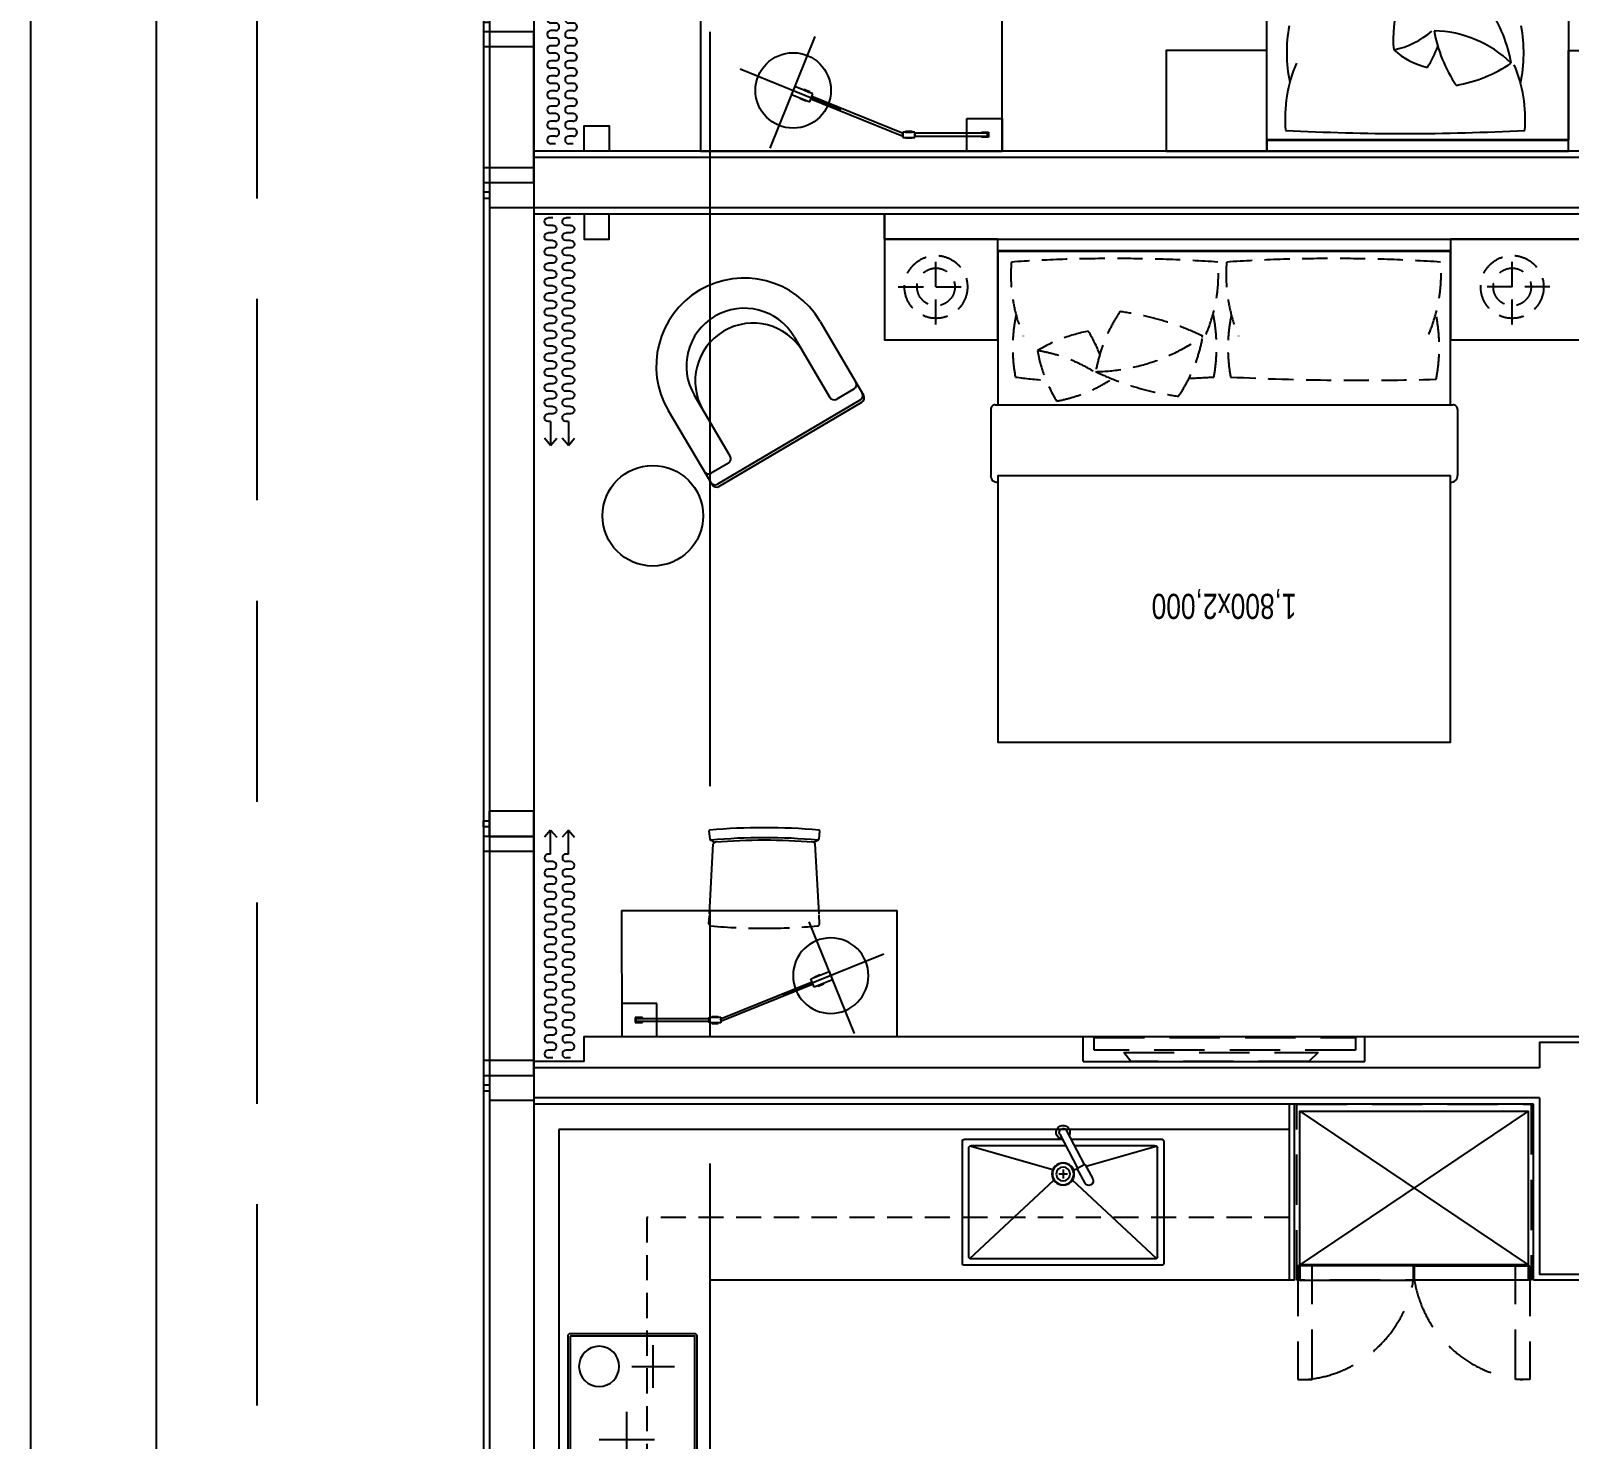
# Model space of a CAD drawing. Header units: millimetres. Extents: x 10000 to 302800, y 6800 to 229018.
# Drawn here: x 176628 to 182746, y 21881 to 27481 of the extents above; entities that cross this region are included whole.
import ezdxf
from ezdxf.enums import TextEntityAlignment as Align

# ---------------------------------------------------------------- set-up
doc = ezdxf.new("R2010")
doc.units = ezdxf.units.MM
doc.header["$LTSCALE"] = 400
doc.header["$MEASUREMENT"] = 0
for name, pattern in [('X-EXT_9F$0$DASHED', [3, 2, -1]), ('X-GRID_5~ROOF$0$CENTER2', [1.125, 0.75, -0.125, 0.125, -0.125]), ('X-ROOM TYPE-SR-2Bay_2$0$CONTINOUS', [0]), ('X-ROOM TYPE-SR-3Bay$0$CONTINOUS', [0]), ('X-ROOM TYPE-SR-3Bay$0$HIDDEN', [0.375, 0.25, -0.125])]:
    doc.linetypes.add(name, pattern=pattern)
doc.layers.get('0').update_dxf_attribs({"linetype": 'CONTINUOUS'})
for name, color, linetype in [('A-TXT1', 3, 'CONTINUOUS'), ('X-EXT_9F$0$A-ELE3', 4, 'CONTINUOUS'), ('X-EXT_9F$0$A-ELES', 252, 'CONTINUOUS'), ('X-EXT_9F$0$A-OVHD', 7, 'X-EXT_9F$0$DASHED'), ('X-EXT_9F$0$A-WIN', 6, 'CONTINUOUS'), ('X-frame Hotel 9~19F$0$A-WINF', 4, 'CONTINUOUS'), ('X-GRID_5~ROOF$0$A-CEN1', 1, 'X-GRID_5~ROOF$0$CENTER2'), ('X-ROOM TYPE-SR-2Bay_2$0$.WA_Curtain', 252, 'CONTINUOUS'), ('X-ROOM TYPE-SR-2Bay_2$0$.WA_FP_Furn', 252, 'X-ROOM TYPE-SR-2Bay_2$0$CONTINOUS'), ('X-ROOM TYPE-SR-2Bay_2$0$.WA_Furn', 252, 'CONTINUOUS'), ('X-ROOM TYPE-SR-2Bay_2$0$.WA_Wall-Fin', 252, 'CONTINUOUS'), ('X-ROOM TYPE-SR-2Bay_2$0$.WA_Wall-Finish', 252, 'CONTINUOUS'), ('X-ROOM TYPE-SR-2Bay_2$0$A-WALD', 7, 'CONTINUOUS'), ('X-ROOM TYPE-SR-2Bay_2$0$WA_Furn', 252, 'CONTINUOUS'), ('X-ROOM TYPE-SR-3Bay$0$.WA_Built-in_Lower', 252, 'CONTINUOUS'), ('X-ROOM TYPE-SR-3Bay$0$.WA_Curtain', 252, 'CONTINUOUS'), ('X-ROOM TYPE-SR-3Bay$0$.WA_FP_Furn', 252, 'X-ROOM TYPE-SR-3Bay$0$CONTINOUS'), ('X-ROOM TYPE-SR-3Bay$0$.WA_Furn', 252, 'CONTINUOUS'), ('X-ROOM TYPE-SR-3Bay$0$.WA_Furn hidden', 252, 'CONTINUOUS'), ('X-ROOM TYPE-SR-3Bay$0$.WA_Sani-Fix', 252, 'CONTINUOUS'), ('X-ROOM TYPE-SR-3Bay$0$.WA_Wall-Fin', 252, 'CONTINUOUS'), ('X-ROOM TYPE-SR-3Bay$0$.WA_Wall-Finish', 252, 'CONTINUOUS'), ('X-ROOM TYPE-SR-3Bay$0$A-WALD', 7, 'CONTINUOUS')]:
    doc.layers.add(name, color=color, linetype=linetype)
doc.styles.add('X-ROOM TYPE-SR-3Bay$0$Hrtext', font='', dxfattribs={"width": 0.8})
doc.styles.get('X-ROOM TYPE-SR-3Bay$0$Hrtext').set_extended_font_data('Dotum')

# ---------------------------------------------------------------- blocks, each defined once
blk = doc.blocks.new('X-frame Hotel 9~19F$0$frame_hotel(24Tglass)')
at = {"layer": 'X-frame Hotel 9~19F$0$A-WINF'}
for p, q in [((-50, 250), (50, 250)), ((-50, 74), (-50, 250)), ((50, 250), (50, 74)), ((-50, 74), (50, 74)), ((-11.5, 74), (-11.5, 50)), ((11.5, 50), (11.5, 74)), ((-11.5, 50), (11.5, 50))]:
    blk.add_line(p, q, dxfattribs=at)
blk = doc.blocks.new('X-frame Hotel 9~19F$0$operable window')
for p, q in [((600, 200), (0, 200)), ((0, 200), (0, 0)), ((60, 200), (60, 0)), ((540, 0), (540, 200)), ((600, 0), (600, 200)), ((0, 0), (600, 0))]:
    blk.add_line(p, q)
blk = doc.blocks.new('X-frame Hotel 9~19F')
at = {"layer": 'X-frame Hotel 9~19F$0$A-WINF'}
for p, q in [((173848.8, 42671.2), (173648.8, 42671.2)), ((173648.8, 42671.2), (173648.8, 41721.2)), ((173848.8, 41721.2), (173848.8, 42671.2)), ((173848.8, 42611.2), (173648.8, 42611.2)), ((173648.8, 41781.2), (173848.8, 41781.2)), ((173648.8, 41721.2), (173848.8, 41721.2))]:
    blk.add_line(p, q, dxfattribs=at)
at = {"rotation": 270}
for p in [(173598.8, 45921.2), (173598.8, 45221.2), (173598.8, 41671.2)]:
    blk.add_blockref('X-frame Hotel 9~19F$0$frame_hotel(24Tglass)', p, dxfattribs=at)
at = {"xscale": -1, "rotation": 270.0013156645622}
blk.add_blockref('X-frame Hotel 9~19F$0$frame_hotel(24Tglass)', (173598.8, 42721.2), dxfattribs=at)
at = {"layer": 'X-frame Hotel 9~19F$0$A-WINF', "rotation": 90}
blk.add_blockref('X-frame Hotel 9~19F$0$operable window', (173848.8, 45271.2), dxfattribs=at)
blk = doc.blocks.new('X-EXT_9F')
at = {"layer": 'X-EXT_9F$0$A-ELE3', "ltscale": 10}
blk.add_lwpolyline([(195248.8, 36521.2), (195248.8, 35721.2), (174648.8, 35721.2, -0.414214), (172348.8, 38021.2), (172348.8, 67371.2, -0.414214), (174648.8, 69671.2), (187998.8, 69671.2), (211948.8, 68021.2)], format="xyb", dxfattribs=at)
at = {"layer": 'X-EXT_9F$0$A-ELES'}
blk.add_lwpolyline([(195248.8, 36521.2), (195248.8, 35721.2), (174148.8, 35721.2, -0.414214), (171848.8, 38021.2), (171848.8, 67909.2, -0.056784), (171907.8, 68426.5), (172014.4, 68888.6, -0.349216), (174255.5, 70671.2), (188898.8, 70671.2), (216098.8, 68021.2)], format="xyb", dxfattribs=at)
at = {"layer": 'X-EXT_9F$0$A-ELES', "ltscale": 10}
blk.add_lwpolyline([(175648.8, 36721.2), (234348.8, 36721.2, 0.414214), (236148.8, 38521.2), (236148.8, 66021.2, 0.414214), (234348.8, 67821.2), (175648.8, 67821.2, 0.414214), (173848.8, 66021.2), (173848.8, 38521.2, 0.414214)], format="xyb", close=True, dxfattribs=at)
at = {"layer": 'X-EXT_9F$0$A-OVHD', "flags": 128}
blk.add_lwpolyline([(175048.8, 35721.2, -0.414214), (172748.8, 38021.2), (172748.8, 66571.2, -0.414214), (175048.8, 68871.2), (187148.8, 68871.2), (208148.8, 68021.2)], format="xyb", dxfattribs=at)
at = {"layer": 'X-EXT_9F$0$A-WIN', "ltscale": 10}
for points in [[(175648.8, 36521.2), (234348.8, 36521.2, 0.414214), (236348.8, 38521.2), (236348.8, 66021.2, 0.414214), (234348.8, 68021.2), (175648.8, 68021.2, 0.414214), (173648.8, 66021.2), (173648.8, 38521.2, 0.414214)], [(175648.8, 36545.2), (234348.8, 36545.2, 0.414214), (236324.8, 38521.2), (236324.8, 66021.2, 0.414214), (234348.8, 67997.2), (175648.8, 67997.2, 0.414214), (173672.8, 66021.2), (173672.8, 38521.2, 0.414214)]]:
    blk.add_lwpolyline(points, format="xyb", close=True, dxfattribs=at)
blk.add_blockref('X-frame Hotel 9~19F', (0, 0))
blk = doc.blocks.new('X-GRID_5~ROOF')
at = {"layer": 'X-GRID_5~ROOF$0$A-CEN1', "ltscale": 10}
blk.add_line((174548.8, 81871.2), (174548.8, 33068.4), dxfattribs=at)
blk = doc.blocks.new('X-ROOM TYPE-SR-3Bay$0$窗帘')
for p, q in [((-375, 52.9), (-375, 70.9)), ((-345, 52.9), (-345, 70.9)), ((-315, 52.9), (-315, 70.9)), ((-285, 52.9), (-285, 70.9)), ((-255, 52.9), (-255, 70.9)), ((-225, 52.9), (-225, 70.9)), ((-195, 52.9), (-195, 70.9)), ((-165, 52.9), (-165, 70.9)), ((-135, 52.9), (-135, 70.9)), ((-105, 52.9), (-105, 70.9)), ((-75, 52.9), (-75, 70.9)), ((-45, 52.9), (-45, 70.9)), ((-15, 52.9), (-15, 70.9)), ((15, 52.9), (15, 70.9)), ((45, 52.9), (45, 70.9)), ((75, 52.9), (75, 70.9)), ((105, 52.9), (105, 70.9)), ((135, 52.9), (135, 70.9)), ((165, 52.9), (165, 70.9)), ((195, 52.9), (195, 70.9)), ((225, 52.9), (225, 70.9)), ((255, 52.9), (255, 70.9)), ((285, 52.9), (285, 70.9)), ((315, 52.9), (315, 70.9)), ((345, 52.9), (345, 70.9)), ((375, 52.9), (375, 70.9)), ((405, 52.9), (405, 70.9)), ((435, 61.9), (435, 70.9)), ((435, 61.9), (530.1, 61.9)), ((530.1, 61.9), (501.5, 86.5)), ((530.1, 61.9), (501.5, 37.2)), ((-375, -18), (-375, 0)), ((-345, -18), (-345, 0)), ((-315, -18), (-315, 0)), ((-285, -18), (-285, 0)), ((-255, -18), (-255, 0)), ((-225, -18), (-225, 0)), ((-195, -18), (-195, 0)), ((-165, -18), (-165, 0)), ((-135, -18), (-135, 0)), ((-105, -18), (-105, 0)), ((-75, -18), (-75, 0)), ((-45, -18), (-45, 0)), ((-15, -18), (-15, 0)), ((15, -18), (15, 0)), ((45, -18), (45, 0)), ((75, -18), (75, 0)), ((105, -18), (105, 0)), ((135, -18), (135, 0)), ((165, -18), (165, 0)), ((195, -18), (195, 0)), ((225, -18), (225, 0)), ((255, -18), (255, 0)), ((285, -18), (285, 0)), ((315, -18), (315, 0)), ((345, -18), (345, 0)), ((375, -18), (375, 0)), ((405, -18), (405, 0)), ((435, -9), (435, 0)), ((530.1, -9), (501.5, 15.7)), ((435, -9), (530.1, -9)), ((530.1, -9), (501.5, -33.7))]:
    blk.add_line(p, q)
for centre, start, end in [((-360, 70.9), 0, 180), ((-300, 70.9), 0, 180), ((-240, 70.9), 0, 180), ((-180, 70.9), 0, 180), ((-120, 70.9), 0, 180), ((-60, 70.9), 0, 180), ((0, 70.9), 0, 180), ((60, 70.9), 0, 180), ((120, 70.9), 0, 180), ((180, 70.9), 0, 180), ((240, 70.9), 0, 180), ((300, 70.9), 0, 180), ((360, 70.9), 0, 180), ((420, 70.9), 0, 180), ((-360, 0), 0, 180), ((-330, 52.9), 180, 0), ((-300, 0), 0, 180), ((-270, 52.9), 180, 0), ((-240, 0), 0, 180), ((-210, 52.9), 180, 0), ((-180, 0), 0, 180), ((-150, 52.9), 180, 0), ((-120, 0), 0, 180), ((-90, 52.9), 180, 0), ((-60, 0), 0, 180), ((-30, 52.9), 180, 0), ((0, 0), 0, 180), ((30, 52.9), 180, 0), ((60, 0), 0, 180), ((90, 52.9), 180, 0), ((120, 0), 0, 180), ((150, 52.9), 180, 0), ((180, 0), 0, 180), ((210, 52.9), 180, 0), ((240, 0), 0, 180), ((270, 52.9), 180, 0), ((300, 0), 0, 180), ((330, 52.9), 180, 0), ((360, 0), 0, 180), ((390, 52.9), 180, 0), ((420, 0), 0, 180), ((-330, -18), 180, 0), ((-270, -18), 180, 0), ((-210, -18), 180, 0), ((-150, -18), 180, 0), ((-90, -18), 180, 0), ((-30, -18), 180, 0), ((30, -18), 180, 0), ((90, -18), 180, 0), ((150, -18), 180, 0), ((210, -18), 180, 0), ((270, -18), 180, 0), ((330, -18), 180, 0), ((390, -18), 180, 0)]:
    blk.add_arc(centre, 15, start, end)
blk = doc.blocks.new('X-ROOM TYPE-SR-3Bay$0$LAMP')
at = {"layer": 'X-ROOM TYPE-SR-3Bay$0$.WA_Furn', "color": 8}
for p, q in [((72609.2, 26538.3), (72749.2, 26538.3)), ((72609.2, 26408.3), (72609.2, 26538.3)), ((72749.2, 26538.3), (72749.2, 26408.3)), ((73353.6, 26082.9), (73533.2, 26526.9)), ((72662.8, 26463.2), (72662.8, 26483.4)), ((72662.8, 26483.4), (72691.4, 26483.4)), ((72691.4, 26463.2), (72662.8, 26463.2)), ((72956.8, 26479.4), (72666.8, 26479.4)), ((72666.8, 26479.4), (72666.8, 26467.2)), ((72666.8, 26467.2), (72956.8, 26467.2)), ((72691.4, 26483.4), (72691.4, 26479.4)), ((72691.4, 26467.2), (72691.4, 26463.2)), ((72956.8, 26484.4), (72956.8, 26462.2)), ((73003.6, 26484.4), (72956.8, 26484.4)), ((72956.8, 26467.2), (72956.8, 26479.4)), ((72956.8, 26462.2), (73003.6, 26462.2)), ((72967.6, 26484.4), (72967.6, 26486.8)), ((72967.6, 26486.8), (72992.9, 26486.8)), ((72992.9, 26484.4), (72967.6, 26484.4)), ((72992.9, 26462.2), (72967.6, 26462.2)), ((72967.6, 26462.2), (72967.6, 26459.8)), ((72967.6, 26459.8), (72992.9, 26459.8)), ((72992.9, 26486.8), (72992.9, 26484.4)), ((72992.9, 26459.8), (72992.9, 26462.2)), ((73006.1, 26477.8), (73002.3, 26468.6)), ((73002.3, 26468.6), (73365.9, 26321.6)), ((73003.6, 26462.2), (73003.6, 26484.4)), ((73369.7, 26330.8), (73006.1, 26477.8)), ((72749.2, 26408.3), (72609.2, 26408.3)), ((73651.1, 26211.6), (73251, 26373.4)), ((73374.4, 26342.4), (73361.3, 26309.9)), ((73361.3, 26309.9), (73433.6, 26280.7)), ((73446.7, 26313.1), (73374.4, 26342.4)), ((73387.7, 26337), (73388.6, 26339.2)), ((73411.2, 26327.5), (73387.7, 26337)), ((73388.6, 26339.2), (73412.1, 26329.7)), ((73412.1, 26329.7), (73411.2, 26327.5)), ((73433.6, 26280.7), (73446.7, 26313.1)), ((73374.6, 26304.6), (73373.7, 26302.3)), ((73373.7, 26302.3), (73397.2, 26292.8)), ((73398.1, 26295.1), (73374.6, 26304.6)), ((73397.2, 26292.8), (73398.1, 26295.1))]:
    blk.add_line(p, q, dxfattribs=at)
blk.add_circle((73440.2, 26296.9), 150, dxfattribs=at)
blk = doc.blocks.new('X-ROOM TYPE-SR-3Bay$0$A$C07D34A31')
at = {"layer": 'X-ROOM TYPE-SR-3Bay$0$.WA_Furn'}
for p, q in [((0, 387.3), (3.3, 354.1)), ((440, 387.3), (436.7, 354.1)), ((2.2, 57.3), (17.3, 335.6)), ((437.9, 56.9), (422.7, 335.6))]:
    blk.add_line(p, q, dxfattribs=at)
at = {"layer": 'X-ROOM TYPE-SR-3Bay$0$.WA_Furn', "color": 8, "linetype": 'X-ROOM TYPE-SR-3Bay$0$HIDDEN'}
for p, q in [((0, 17.4), (1.8, 50.2)), ((440, 17.4), (438.1, 52.8))]:
    blk.add_line(p, q, dxfattribs=at)
at = {"layer": 'X-ROOM TYPE-SR-3Bay$0$.WA_Furn'}
for centre, radius, start, end in [((3.2, 387.1), 3.23, 98.30308, 176.25735), ((220, -2025), 2425, 90, 95.13966), ((220, -2025), 2425, 84.86034, 90), ((436.8, 387.1), 3.23, 3.74265, 81.69692), ((7.2, 354.5), 4, 185.23549, 275.10924), ((55.2, 434.5), 97.2, 238.72186, 252.06227), ((220, -2025), 2385, 90, 95.10924), ((26.1, 332.9), 9.17, 95.25923, 163.19124), ((220, -2035), 2385, 90, 94.68457), ((220, -2025), 2385, 84.89076, 90), ((220, -2035), 2385, 85.31543, 90), ((384.8, 434.5), 97.2, 287.93773, 301.27814), ((413.9, 332.9), 9.17, 16.80876, 84.74077), ((432.8, 354.5), 4, 264.89076, 354.76451)]:
    blk.add_arc(centre, radius, start, end, dxfattribs=at)
at = {"layer": 'X-ROOM TYPE-SR-3Bay$0$.WA_Furn', "color": 8, "linetype": 'X-ROOM TYPE-SR-3Bay$0$HIDDEN'}
for centre, radius, start, end in [((9.4, 18.7), 9.51, 187.97976, 260.47923), ((220, 2425), 2425, 264.98106, 270), ((220, 2425), 2425, 270, 275.01894), ((430.6, 18.7), 9.51, 279.52077, 352.02024)]:
    blk.add_arc(centre, radius, start, end, dxfattribs=at)
blk = doc.blocks.new('X-ROOM TYPE-SR-3Bay$0$REF-604L')
at = {"layer": 'X-ROOM TYPE-SR-3Bay$0$.WA_Built-in_Lower', "color": 8, "ltscale": 2}
for p, q in [((-454, 27), (454, 638)), ((454, 27), (-454, 638))]:
    blk.add_line(p, q, dxfattribs=at)
at = {"layer": 'X-ROOM TYPE-SR-3Bay$0$.WA_Built-in_Lower', "color": 8, "linetype": 'X-ROOM TYPE-SR-3Bay$0$HIDDEN', "ltscale": 2}
for points in [[(-461, 643), (-461, 1095), (-404, 1095), (-404, 643)], [(461, 643), (461, 1095), (404, 1095), (404, 643)], [(-466, 700), (466, 700), (466, 0), (-466, 0)]]:
    blk.add_lwpolyline(points, close=True, dxfattribs=at)
at = {"layer": 'X-ROOM TYPE-SR-3Bay$0$.WA_Built-in_Lower'}
for points in [[(-454, 700), (-2, 700), (-2, 643), (-454, 643)], [(2, 643), (454, 643), (454, 700), (2, 700)], [(-454, 638), (454, 638), (454, 27), (-454, 27)]]:
    blk.add_lwpolyline(points, close=True, dxfattribs=at)
at = {"layer": 'X-ROOM TYPE-SR-3Bay$0$.WA_Built-in_Lower', "color": 8, "linetype": 'X-ROOM TYPE-SR-3Bay$0$HIDDEN', "ltscale": 2}
for centre, start, end in [((-470.1, 621.9), 9.47317, 85.45172), ((470.1, 621.9), 94.54828, 170.52683)]:
    blk.add_arc(centre, 474.6, start, end, dxfattribs=at)
blk = doc.blocks.new('X-ROOM TYPE-SR-3Bay$0$X-ROOM TYPE-SR-3Bay$0$X-ROOM TYPE-SR-3Bay$0$A$Ca1b52838')
at = {"layer": 'X-ROOM TYPE-SR-3Bay$0$.WA_Sani-Fix', "ltscale": 150}
for p, q in [((420, 390), (420, 170)), ((130, 260), (130, 90)), ((530, 280), (310, 280)), ((215, 175), (45, 175))]:
    blk.add_line(p, q, dxfattribs=at)
blk.add_lwpolyline([(10, 515), (565, 515, -0.414214), (575, 505), (575, 10, -0.414214), (565, 0), (10, 0, -0.414214), (0, 10), (0, 505, -0.414214)], format="xyb", close=True, dxfattribs=at)
blk.add_lwpolyline([(10, 505), (565, 505), (565, 10), (10, 10)], close=True, dxfattribs=at)
blk.add_circle((130, 390), 80, dxfattribs=at)
blk = doc.blocks.new('X-ROOM TYPE-SR-3Bay$0$X-ROOM TYPE-SR-3Bay$0$X-ROOM TYPE-SR-3Bay$0$A$Ca76cda80')
at = {"layer": 'X-ROOM TYPE-SR-3Bay$0$.WA_Sani-Fix'}
for p, q in [((495, 800), (5, 800)), ((0, 795), (0, 5)), ((25, 765), (25, 757)), ((25, 765), (25, 35)), ((27.3, 771.4), (338.6, 437.4)), ((35, 775), (465, 775)), ((393.5, 491.4), (473.3, 770.6)), ((475, 765), (475, 445.1)), ((500, 795), (500, 431.9)), ((401.8, 487), (343.4, 517.7)), ((385, 455.2), (326.6, 485.9)), ((379.2, 441.3), (383.4, 456)), ((385, 455.2), (401.8, 487)), ((520.6, 387.2), (386.4, 457.8)), ((536.4, 412.8), (400.4, 484.3)), ((380.1, 400), (345.1, 400)), ((362.6, 417.5), (362.6, 382.5)), ((475, 411.2), (475, 35)), ((500, 398.1), (500, 5)), ((27.3, 28.6), (338.6, 362.6)), ((379.2, 358.7), (473.3, 29.4)), ((35, 25), (465, 25)), ((5, 0), (495, 0))]:
    blk.add_line(p, q, dxfattribs=at)
for radius in [44.5, 42.5, 27.5]:
    blk.add_circle((362.6, 400), radius, dxfattribs=at)
for centre, radius, start, end in [((5, 795), 5, 90, 180), ((495, 795), 5, 0, 90), ((35, 765), 10, 90, 180), ((465, 765), 10, 0, 90), ((335, 501.8), 18, 62.24537, 242.24537), ((528.5, 400), 27.5, 185.21371, 119.27704), ((528.5, 400), 15, 238.32081, 58.32081), ((5, 5), 5, 180, 270), ((35, 35), 10, 180, 270), ((465, 35), 10, 270, 0), ((495, 5), 5, 270, 0)]:
    blk.add_arc(centre, radius, start, end, dxfattribs=at)
blk = doc.blocks.new('X-ROOM TYPE-SR-3Bay')
at = {"layer": 'X-ROOM TYPE-SR-3Bay$0$.WA_Built-in_Lower'}
for p, q in [((236048.9, 63036.2), (236048.9, 65046.2)), ((233123.9, 63636.3), (233123.9, 62936.3)), ((233143.9, 63636.3), (233143.9, 62936.3)), ((233143.9, 63036.2), (236048.9, 63036.2))]:
    blk.add_line(p, q, dxfattribs=at)
blk.add_lwpolyline([(233123.9, 63636.2), (235448.9, 63636.2), (235448.9, 64636.2), (233023.9, 64636.2)], dxfattribs=at)
at = {"layer": 'X-ROOM TYPE-SR-3Bay$0$.WA_FP_Furn', "ltscale": 0.2}
blk.add_line((233963.8, 62666.3), (232843.8, 62666.3), dxfattribs=at)
at = {"layer": 'X-ROOM TYPE-SR-3Bay$0$.WA_Furn'}
for p, q in [((234704.1, 62666.2), (234704.1, 62166.2)), ((235798.8, 62666.2), (234704.1, 62666.2)), ((235799.2, 62166.2), (235798.8, 62666.2)), ((235799.2, 62166.2), (234704.1, 62166.2)), ((235412.5, 60479.4), (234844.2, 60144)), ((234849.7, 60134.6), (235418, 60470.1)), ((235439.9, 60472.4), (235613.2, 60178.9)), ((232475.7, 60172.9), (232475.7, 60435.9)), ((234303.8, 60435.9), (232503.8, 60435.9)), ((234331.9, 60172.9), (234331.9, 60435.9)), ((235374.6, 60386.4), (235443.5, 60427.1)), ((235367.5, 60359), (235509.8, 60117.9)), ((234313.7, 60154.7), (232493.9, 60154.7)), ((235010.3, 59823.1), (234837.1, 60116.6)), ((234875.1, 60091.6), (234944, 60132.3)), ((235113.7, 59884.1), (234971.4, 60125.2))]:
    blk.add_line(p, q, dxfattribs=at)
for points in [[(234303.8, 60435.9), (234303.8, 61496.2), (232503.8, 61496.2), (232503.8, 60435.9)], [(232503.8, 60154.7), (232503.8, 59545.4), (234303.8, 59545.4), (234303.8, 60154.7)]]:
    blk.add_lwpolyline(points, dxfattribs=at)
for points in [[(231903.9, 59496.2), (232503.9, 59496.2), (232503.9, 59896.2), (231903.9, 59896.2)], [(234303.8, 59496.2), (234753.8, 59496.2), (234753.8, 59896.2), (234303.8, 59896.2)], [(232503.8, 59543.1), (234303.8, 59543.1), (234303.8, 59496.2), (232503.8, 59496.2)]]:
    blk.add_lwpolyline(points, close=True, dxfattribs=at)
blk.add_circle((235675.5, 60595.9), 200, dxfattribs=at)
for centre, radius, start, end in [((232501.4, 60437.1), 25.8, 84.70036, 182.67474), ((234306.2, 60437.1), 25.8, 357.32526, 95.29964), ((235422.7, 60462.2), 20, 30.55008, 120.55008), ((235428.2, 60452.9), 20, 30.55008, 120.55008), ((235384.7, 60369.2), 20, 120.55008, 210.55008), ((235453.6, 60409.8), 20, 30.55008, 120.55008), ((232493.9, 60172.9), 18.2, 180, 270.00284), ((234313.7, 60172.9), 18.2, 270, 0), ((234854.3, 60126.7), 20, 120.55008, 210.55008), ((234954.1, 60115), 20, 30.55008, 120.55008), ((235311.8, 60001), 350, 210.55008, 30.55008), ((235276.8, 60060.2), 230, 210.55008, 30.55008), ((234859.8, 60117.4), 20, 120.55008, 210.55008), ((234885.2, 60074.4), 20, 120.55008, 210.55008), ((235311.8, 60001), 230, 210.55008, 30.55008)]:
    blk.add_arc(centre, radius, start, end, dxfattribs=at)
at = {"layer": 'X-ROOM TYPE-SR-3Bay$0$.WA_Furn hidden', "linetype": 'X-ROOM TYPE-SR-3Bay$0$HIDDEN'}
for p, q in [((235698.9, 63386.2), (235698.9, 65046.2)), ((233143.9, 63386.2), (235698.9, 63386.2)), ((232258.1, 59836.2), (232258.1, 59536.2)), ((234549.4, 59836.2), (234549.4, 59536.2)), ((232108.1, 59686.2), (232408.1, 59686.2)), ((234699.4, 59686.2), (234399.4, 59686.2))]:
    blk.add_line(p, q, dxfattribs=at)
at = {"layer": 'X-ROOM TYPE-SR-3Bay$0$.WA_Furn hidden', "linetype": 'X-ROOM TYPE-SR-3Bay$0$HIDDEN', "ltscale": 2}
for points in [[(233029.8, 62730.7), (233066.5, 62766.3), (233774.4, 62766.3), (233802.9, 62730.7)], [(232881.2, 62670.4), (232881.2, 62720.7), (233920.4, 62720.7), (233920.4, 62670.4)]]:
    blk.add_lwpolyline(points, close=True, dxfattribs=at)
at = {"layer": 'X-ROOM TYPE-SR-3Bay$0$.WA_Furn hidden', "linetype": 'X-ROOM TYPE-SR-3Bay$0$HIDDEN'}
for centre, radius in [((232258.1, 59686.2), 125), ((234549.4, 59686.2), 125), ((232258.1, 59686.2), 75), ((234549.4, 59686.2), 75)]:
    blk.add_circle(centre, radius, dxfattribs=at)
for centre, radius, start, end in [((234177.7, 59551.7), 598.3, 100.39347, 122.33026), ((233566.6, 59833.8), 589.1, 10.33687, 31.339), ((234093.2, 59775.7), 614.4, 145.80513, 170.0249), ((233445.2, 59046.6), 1083.4, 64.34682, 82.58507), ((233209.2, 59925.9), 661.2, 168.90565, 191.6159), ((232858.6, 49680.1), 10377.4, 87.13203, 91.64693), ((232753.3, 59927.9), 635.3, 348.24542, 10.57087), ((234094.7, 59925.9), 661.2, 169.67408, 191.6159), ((233888.6, 52456.4), 7601, 92.60426, 93.35146), ((233927.5, 59269.3), 754, 91.00663, 125.64153), ((233309.1, 60129.6), 614.4, 325.80513, 350.0249), ((234242.9, 60546.4), 614.5, 238.73179, 260.94038), ((234058.5, 58869.3), 1188.2, 81.51488, 87.41526), ((233609.3, 59927.9), 635.3, 348.24542, 10.57087), ((234446.5, 60168.7), 589.1, 201.36382, 211.339), ((233835.4, 60450.9), 598.3, 280.39347, 301.28239), ((233133.5, 59637.7), 592.6, 156.43091, 184.8797), ((232775.7, 59638.5), 620, 355.25774, 23.06612), ((234019, 59637.7), 592.6, 156.43091, 184.8797), ((233957.1, 60858.7), 1083.4, 244.34682, 262.58507), ((233631.6, 59638.5), 620, 355.25774, 23.06612), ((232968.3, 66069.5), 6496.2, 266.24652, 273.75348), ((233839, 65626.3), 6053, 266.11147, 273.88853)]:
    blk.add_arc(centre, radius, start, end, dxfattribs=at)
at = {"layer": 'X-ROOM TYPE-SR-3Bay$0$.WA_Wall-Fin'}
for p, q in [((232843.8, 62766.3), (232843.8, 62666.3)), ((233963.8, 62766.3), (232843.8, 62766.3)), ((233963.8, 62766.3), (233963.8, 62666.3)), ((232843.8, 62666.3), (231133.9, 62666.3))]:
    blk.add_line(p, q, dxfattribs=at)
at = {"layer": 'X-ROOM TYPE-SR-3Bay$0$.WA_Wall-Finish', "ltscale": 2}
for p, q in [((231033.9, 63636.2), (232173.9, 63636.2)), ((232173.9, 63636.2), (232173.9, 62936.2)), ((234753.8, 59496.2), (234753.8, 59396.2))]:
    blk.add_line(p, q, dxfattribs=at)
at = {"layer": 'X-ROOM TYPE-SR-3Bay$0$.WA_Wall-Finish'}
for p, q in [((232173.9, 62936.2), (236148.9, 62936.3)), ((231903.9, 59396.2), (236148.9, 59396.2))]:
    blk.add_line(p, q, dxfattribs=at)
for points in [[(235948.9, 62766.3), (235948.9, 62666.2), (233963.8, 62666.3)], [(235948.9, 62766.3), (236148.9, 62766.3)], [(235948.9, 59396.2), (235948.9, 59496.2), (235848.9, 59496.2), (235848.9, 59396.2)]]:
    blk.add_lwpolyline(points, dxfattribs=at)
at = {"layer": 'X-ROOM TYPE-SR-3Bay$0$.WA_Wall-Finish', "ltscale": 2}
blk.add_lwpolyline([(234753.8, 59496.2), (231903.9, 59496.2), (231903.9, 59396.2), (234753.8, 59396.2)], close=True, dxfattribs=at)
at = {"layer": 'X-ROOM TYPE-SR-3Bay$0$A-WALD'}
blk.add_line((232148.9, 62791.2), (236148.9, 62791.2), dxfattribs=at)
for points in [[(232148.9, 62911.2), (232148.9, 63611.2), (231158.9, 63611.2), (231158.9, 62691.2), (232148.9, 62691.2), (232148.9, 62791.2)], [(232148.9, 62911.2), (236148.9, 62911.2)], [(228153.9, 58671.2), (228153.9, 58871.4), (229988.8, 58871.3), (229988.8, 59371.2), (236148.9, 59371.2)], [(228418.8, 58671.2), (230188.8, 58671.2), (230188.8, 59171.2), (236148.9, 59171.2)]]:
    blk.add_lwpolyline(points, dxfattribs=at)
at = {"layer": 'X-ROOM TYPE-SR-3Bay$0$.WA_Built-in_Lower'}
for name, p, xscale, rotation in [('X-ROOM TYPE-SR-3Bay$0$X-ROOM TYPE-SR-3Bay$0$X-ROOM TYPE-SR-3Bay$0$A$Ca1b52838', (235498.9, 63848.7), -1, 270), ('X-ROOM TYPE-SR-3Bay$0$X-ROOM TYPE-SR-3Bay$0$X-ROOM TYPE-SR-3Bay$0$A$Ca76cda80', (234443.9, 63576.2), -1.000000000000001, 90)]:
    blk.add_blockref(name, p, dxfattribs=dict(at, xscale=xscale, rotation=rotation))
blk.add_blockref('X-ROOM TYPE-SR-3Bay$0$REF-604L', (232648.9, 62936.3), dxfattribs=at)
at = {"layer": 'X-ROOM TYPE-SR-3Bay$0$.WA_Curtain', "rotation": 270.0000024579343}
blk.add_blockref('X-ROOM TYPE-SR-3Bay$0$窗帘', (236020.1, 62376.2), dxfattribs=at)
at = {"layer": 'X-ROOM TYPE-SR-3Bay$0$.WA_Curtain', "xscale": -0.9999999999999997, "rotation": 269.9999975420657}
blk.add_blockref('X-ROOM TYPE-SR-3Bay$0$窗帘', (236020.1, 59786.3), dxfattribs=at)
at = {"layer": 'X-ROOM TYPE-SR-3Bay$0$.WA_Furn hidden', "linetype": 'X-ROOM TYPE-SR-3Bay$0$HIDDEN', "xscale": -1}
blk.add_blockref('X-ROOM TYPE-SR-3Bay$0$LAMP', (308408, 36127.9), dxfattribs=at)
at = {"layer": 'X-ROOM TYPE-SR-3Bay$0$.WA_Furn hidden', "linetype": 'X-ROOM TYPE-SR-3Bay$0$HIDDEN', "rotation": 180}
blk.add_blockref('X-ROOM TYPE-SR-3Bay$0$A$C07D34A31', (235452.1, 62236.4), dxfattribs=at)
at = {"layer": 'X-ROOM TYPE-SR-3Bay$0$.WA_Furn', "style": 'X-ROOM TYPE-SR-3Bay$0$Hrtext', "width": 0.8}
blk.add_text('1,800x2,000', height=100, dxfattribs=at).set_placement((233403.8, 60956.4), align=Align.MIDDLE_CENTER)
blk = doc.blocks.new('X-ROOM TYPE-SR-2Bay_2$0$窗帘')
for p, q in [((-375, 52.9), (-375, 70.9)), ((-345, 52.9), (-345, 70.9)), ((-315, 52.9), (-315, 70.9)), ((-285, 52.9), (-285, 70.9)), ((-255, 52.9), (-255, 70.9)), ((-225, 52.9), (-225, 70.9)), ((-195, 52.9), (-195, 70.9)), ((-165, 52.9), (-165, 70.9)), ((-135, 52.9), (-135, 70.9)), ((-105, 52.9), (-105, 70.9)), ((-75, 52.9), (-75, 70.9)), ((-45, 52.9), (-45, 70.9)), ((-15, 52.9), (-15, 70.9)), ((15, 52.9), (15, 70.9)), ((45, 52.9), (45, 70.9)), ((75, 52.9), (75, 70.9)), ((105, 52.9), (105, 70.9)), ((135, 52.9), (135, 70.9)), ((165, 52.9), (165, 70.9)), ((195, 52.9), (195, 70.9)), ((225, 52.9), (225, 70.9)), ((255, 52.9), (255, 70.9)), ((285, 52.9), (285, 70.9)), ((315, 52.9), (315, 70.9)), ((345, 52.9), (345, 70.9)), ((375, 52.9), (375, 70.9)), ((405, 52.9), (405, 70.9)), ((435, 61.9), (435, 70.9)), ((435, 61.9), (530.1, 61.9)), ((530.1, 61.9), (501.5, 86.5)), ((530.1, 61.9), (501.5, 37.2)), ((-375, -18), (-375, 0)), ((-345, -18), (-345, 0)), ((-315, -18), (-315, 0)), ((-285, -18), (-285, 0)), ((-255, -18), (-255, 0)), ((-225, -18), (-225, 0)), ((-195, -18), (-195, 0)), ((-165, -18), (-165, 0)), ((-135, -18), (-135, 0)), ((-105, -18), (-105, 0)), ((-75, -18), (-75, 0)), ((-45, -18), (-45, 0)), ((-15, -18), (-15, 0)), ((15, -18), (15, 0)), ((45, -18), (45, 0)), ((75, -18), (75, 0)), ((105, -18), (105, 0)), ((135, -18), (135, 0)), ((165, -18), (165, 0)), ((195, -18), (195, 0)), ((225, -18), (225, 0)), ((255, -18), (255, 0)), ((285, -18), (285, 0)), ((315, -18), (315, 0)), ((345, -18), (345, 0)), ((375, -18), (375, 0)), ((405, -18), (405, 0)), ((435, -9), (435, 0)), ((530.1, -9), (501.5, 15.7)), ((435, -9), (530.1, -9)), ((530.1, -9), (501.5, -33.7))]:
    blk.add_line(p, q)
for centre, start, end in [((-360, 70.9), 0, 180), ((-300, 70.9), 0, 180), ((-240, 70.9), 0, 180), ((-180, 70.9), 0, 180), ((-120, 70.9), 0, 180), ((-60, 70.9), 0, 180), ((0, 70.9), 0, 180), ((60, 70.9), 0, 180), ((120, 70.9), 0, 180), ((180, 70.9), 0, 180), ((240, 70.9), 0, 180), ((300, 70.9), 0, 180), ((360, 70.9), 0, 180), ((420, 70.9), 0, 180), ((-360, 0), 0, 180), ((-330, 52.9), 180, 0), ((-300, 0), 0, 180), ((-270, 52.9), 180, 0), ((-240, 0), 0, 180), ((-210, 52.9), 180, 0), ((-180, 0), 0, 180), ((-150, 52.9), 180, 0), ((-120, 0), 0, 180), ((-90, 52.9), 180, 0), ((-60, 0), 0, 180), ((-30, 52.9), 180, 0), ((0, 0), 0, 180), ((30, 52.9), 180, 0), ((60, 0), 0, 180), ((90, 52.9), 180, 0), ((120, 0), 0, 180), ((150, 52.9), 180, 0), ((180, 0), 0, 180), ((210, 52.9), 180, 0), ((240, 0), 0, 180), ((270, 52.9), 180, 0), ((300, 0), 0, 180), ((330, 52.9), 180, 0), ((360, 0), 0, 180), ((390, 52.9), 180, 0), ((420, 0), 0, 180), ((-330, -18), 180, 0), ((-270, -18), 180, 0), ((-210, -18), 180, 0), ((-150, -18), 180, 0), ((-90, -18), 180, 0), ((-30, -18), 180, 0), ((30, -18), 180, 0), ((90, -18), 180, 0), ((150, -18), 180, 0), ((210, -18), 180, 0), ((270, -18), 180, 0), ((330, -18), 180, 0), ((390, -18), 180, 0)]:
    blk.add_arc(centre, 15, start, end)
blk = doc.blocks.new('X-ROOM TYPE-SR-2Bay_2$0$LAMP')
at = {"layer": 'X-ROOM TYPE-SR-2Bay_2$0$.WA_Furn', "color": 8}
for p, q in [((72609.2, 26538.3), (72749.2, 26538.3)), ((72609.2, 26408.3), (72609.2, 26538.3)), ((72749.2, 26538.3), (72749.2, 26408.3)), ((73353.6, 26082.9), (73533.2, 26526.9)), ((72662.8, 26463.2), (72662.8, 26483.4)), ((72662.8, 26483.4), (72691.4, 26483.4)), ((72691.4, 26463.2), (72662.8, 26463.2)), ((72956.8, 26479.4), (72666.8, 26479.4)), ((72666.8, 26479.4), (72666.8, 26467.2)), ((72666.8, 26467.2), (72956.8, 26467.2)), ((72691.4, 26483.4), (72691.4, 26479.4)), ((72691.4, 26467.2), (72691.4, 26463.2)), ((72956.8, 26484.4), (72956.8, 26462.2)), ((73003.6, 26484.4), (72956.8, 26484.4)), ((72956.8, 26467.2), (72956.8, 26479.4)), ((72956.8, 26462.2), (73003.6, 26462.2)), ((72967.6, 26484.4), (72967.6, 26486.8)), ((72967.6, 26486.8), (72992.9, 26486.8)), ((72992.9, 26484.4), (72967.6, 26484.4)), ((72992.9, 26462.2), (72967.6, 26462.2)), ((72967.6, 26462.2), (72967.6, 26459.8)), ((72967.6, 26459.8), (72992.9, 26459.8)), ((72992.9, 26486.8), (72992.9, 26484.4)), ((72992.9, 26459.8), (72992.9, 26462.2)), ((73006.1, 26477.8), (73002.3, 26468.6)), ((73002.3, 26468.6), (73365.9, 26321.6)), ((73003.6, 26462.2), (73003.6, 26484.4)), ((73369.7, 26330.8), (73006.1, 26477.8)), ((72749.2, 26408.3), (72609.2, 26408.3)), ((73651.1, 26211.6), (73251, 26373.4)), ((73374.4, 26342.4), (73361.3, 26309.9)), ((73361.3, 26309.9), (73433.6, 26280.7)), ((73446.7, 26313.1), (73374.4, 26342.4)), ((73387.7, 26337), (73388.6, 26339.2)), ((73411.2, 26327.5), (73387.7, 26337)), ((73388.6, 26339.2), (73412.1, 26329.7)), ((73412.1, 26329.7), (73411.2, 26327.5)), ((73433.6, 26280.7), (73446.7, 26313.1)), ((73374.6, 26304.6), (73373.7, 26302.3)), ((73373.7, 26302.3), (73397.2, 26292.8)), ((73398.1, 26295.1), (73374.6, 26304.6)), ((73397.2, 26292.8), (73398.1, 26295.1))]:
    blk.add_line(p, q, dxfattribs=at)
blk.add_circle((73440.2, 26296.9), 150, dxfattribs=at)
blk = doc.blocks.new('X-ROOM TYPE-SR-2Bay_2')
at = {"layer": 'X-ROOM TYPE-SR-2Bay_2$0$.WA_FP_Furn', "ltscale": 0.2}
for points in [[(232033.8, 58746.1), (231633.8, 58746.1), (231633.8, 59146.1), (232033.8, 59146.1)], [(232033.8, 59103.5), (233233.8, 59103.5), (233233.8, 59146.1), (232033.8, 59146.1)], [(233233.8, 58746.1), (233633.8, 58746.1), (233633.8, 59146.1), (233233.8, 59146.1)], [(235486.3, 59146.1), (234286.3, 59146.1), (234286.3, 58546.1), (235486.3, 58546.1)]]:
    blk.add_lwpolyline(points, close=True, dxfattribs=at)
blk.add_lwpolyline([(232033.8, 58443.6), (232033.8, 59101.4), (233233.8, 59101.4), (233233.8, 58443.6)], dxfattribs=at)
for centre, radius, start, end in [((232744, 59017.6), 538.1, 175.1203, 203.56909), ((232683.6, 50128), 8948.1, 86.95243, 93.04757), ((232598.2, 59016.8), 563.1, 336.9339, 4.74226), ((232812.8, 58755.8), 600.5, 168.3841, 190.32592), ((232579.5, 58326.8), 566.4, 100.05608, 124.11389), ((232019.1, 58570.8), 557.9, 9.9751, 34.19487), ((232577.8, 58754), 577, 349.42913, 11.75458), ((232811.4, 58892.3), 557.9, 189.9751, 214.19487), ((232580.9, 59127.9), 460.6, 226.16965, 268.4789), ((233052.1, 58535.3), 535, 148.661, 158.63618), ((232517, 58500.7), 322.4, 48.84095, 75.98347), ((232800.8, 58404.4), 346.6, 101.91569, 130.12471), ((232258.1, 58701.4), 473.1, 342.76533, 5.1033)]:
    blk.add_arc(centre, radius, start, end, dxfattribs=at)
at = {"layer": 'X-ROOM TYPE-SR-2Bay_2$0$.WA_Furn'}
blk.add_line((234352.4, 59146.1), (235349.9, 59146.1), dxfattribs=at)
at = {"layer": 'X-ROOM TYPE-SR-2Bay_2$0$.WA_Wall-Fin'}
blk.add_lwpolyline([(235948.8, 59146.1), (235948.8, 59046.1), (235848.8, 59046.1), (235848.8, 59146.1)], dxfattribs=at)
at = {"layer": 'X-ROOM TYPE-SR-2Bay_2$0$.WA_Wall-Finish'}
blk.add_line((230843.8, 59146.1), (236148.8, 59146.1), dxfattribs=at)
at = {"layer": 'X-ROOM TYPE-SR-2Bay_2$0$A-WALD'}
for points in [[(228118.8, 58671.2), (228118.8, 58871.2), (229988.6, 58871.2), (229988.6, 59371.1), (236148.7, 59371.2)], [(225998.8, 52541.1), (226198.8, 52541.1), (226198.8, 56671.2), (228418.8, 56671.2), (228418.8, 58671.2), (230188.6, 58671.1), (230188.6, 59171.1), (236148.7, 59171.2)]]:
    blk.add_lwpolyline(points, dxfattribs=at)
at = {"layer": 'X-ROOM TYPE-SR-2Bay_2$0$.WA_Curtain', "rotation": 270.0000025613208}
blk.add_blockref('X-ROOM TYPE-SR-2Bay_2$0$窗帘', (236009.5, 58741.8), dxfattribs=at)
at = {"layer": 'X-ROOM TYPE-SR-2Bay_2$0$WA_Furn'}
blk.add_blockref('X-ROOM TYPE-SR-2Bay_2$0$LAMP', (161677.1, 32607.8), dxfattribs=at)
blk = doc.blocks.new('X-INT-HOTEL-9F~20F')
at = {"rotation": 180}
for name, p in [('X-ROOM TYPE-SR-2Bay_2', (409997.6, 104542.3)), ('X-ROOM TYPE-SR-3Bay', (409997.6, 104542.4))]:
    blk.add_blockref(name, p, dxfattribs=at)
blk = doc.blocks.new('X-BASE-9F')
for name in ['X-GRID_5~ROOF', 'X-EXT_9F']:
    blk.add_blockref(name, (0, 0))
blk.add_blockref('X-INT-HOTEL-9F~20F', (0, 0))

msp = doc.modelspace()

# ---------------------------------------------------------------- block references
at = {"layer": 'A-TXT1'}
msp.add_blockref('X-BASE-9F', (4779.3, -18393.7), dxfattribs=at)

doc.saveas('drawing.dxf')
